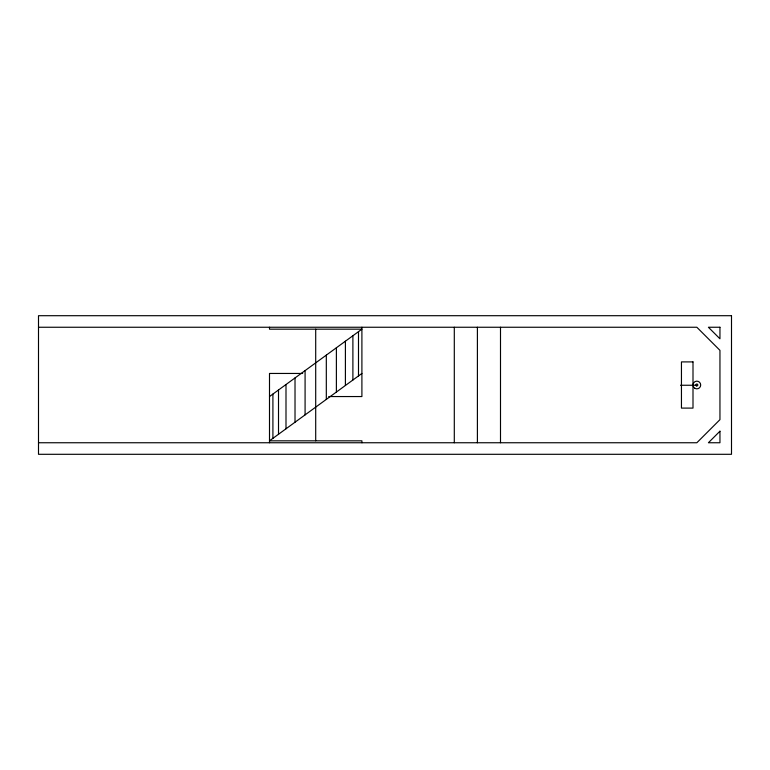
<?xml version="1.0" encoding="UTF-8"?>
<svg xmlns="http://www.w3.org/2000/svg" width="770" height="770" viewBox="0 0 770 770"><rect width="100%" height="100%" fill="white"/><g stroke="black" fill="none" stroke-linecap="round" stroke-linejoin="round"><path stroke-width="1.16" d="M269.5 396.55L361.9 329.175L269.5 329.175L269.5 327.25M361.9 373.45L269.5 440.825L361.9 440.825L361.958 442.75M38.5 327.25L696.85 327.25L719.95 350.35L719.95 419.65L696.85 442.75L38.5 442.75M302.668 373.45L269.5 373.45L269.5 442.75M680.516 385.25L695.916 385.25M328.732 396.55L361.9 396.55L361.9 327.25M500.5 327.25L500.5 442.75M477.4 327.25L477.4 442.75M454.3 327.25L454.3 442.75M358.493 331.658L358.493 375.933M352.891 335.739L352.891 380.014M345.403 341.206L345.403 385.481M336.384 347.78L336.384 392.055M326.316 355.124L326.316 399.399M315.7 329.175L315.7 440.825M305.084 370.601L305.084 414.876M295.016 377.945L295.016 422.22M285.997 384.519L285.997 428.794M278.509 389.986L278.509 434.261M272.907 394.067L272.907 438.342M719.95 431.2L708.4 442.75L719.95 442.75L719.95 431.2M731.5 315.7L38.5 315.7L38.5 454.3L731.5 454.3L731.5 315.7M719.95 327.25L708.4 327.25L719.95 338.8L719.95 327.25M693 361.9L681.45 361.9L681.45 408.1L693 408.1L693 361.9M694.925 388.33A3.85 3.85 0 0 0 700.7 385A3.85 3.85 0 0 0 694.925 381.67A3.85 3.85 0 0 0 694.925 388.33M696.369 385.837A0.963 0.963 0 0 0 697.812 385A0.963 0.963 0 0 0 696.369 384.163A0.963 0.963 0 0 0 696.369 385.837"/></g></svg>
